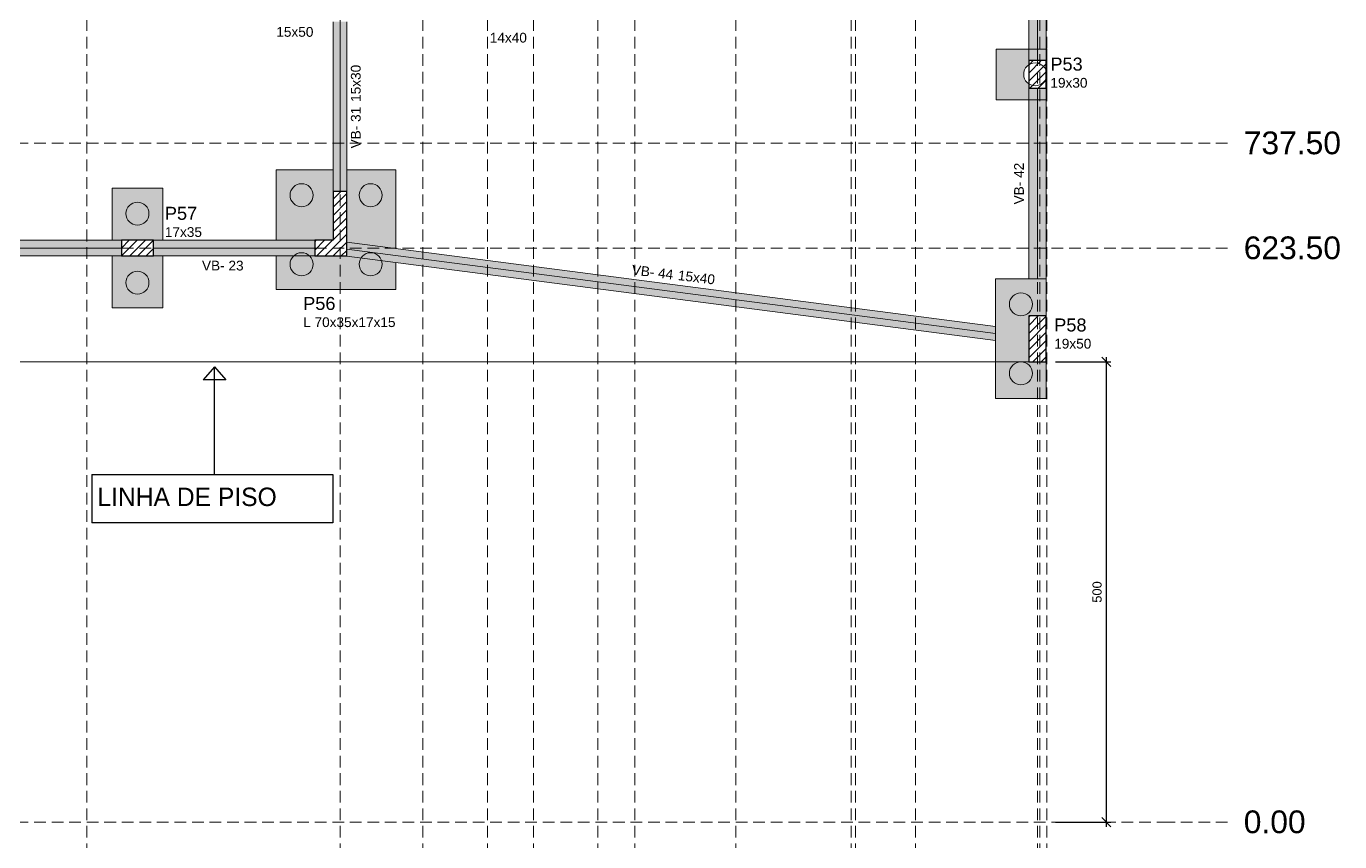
# Model space of a CAD drawing. Header units: millimetres. Extents: x -34 to 951, y -76 to 463.
# Drawn here: x 89.55 to 118.08, y -56 to -38.29 of the extents above; entities that cross this region are included whole.
import ezdxf

# ---------------------------------------------------------------- set-up
doc = ezdxf.new("R2010")
doc.units = ezdxf.units.MM
doc.header["$MEASUREMENT"] = 0
doc.linetypes.add('DASHED', pattern=[1.905, 1.27, -0.635])
doc.linetypes.add('NULL', pattern=[0])
for name, color, linetype, lineweight in [('FO-Eixos', 5, 'Continuous', 5), ('FO-Estacas dos blocos', 1, 'Continuous', 20), ('FO-Hachura dos blocos', 43, 'Continuous', 5), ('FO-Hachura pilar que passa', 19, 'Continuous', 5), ('FO-Hachura viga', 43, 'Continuous', 5), ('FO-Pilares', 4, 'Continuous', 30), ('FO-Seção das fundações', 9, 'Continuous', 5), ('FO-Textos das vigas', 7, 'Continuous', 5), ('FO-Textos dos pilares', 7, 'Continuous', 5), ('FO-Vigas', 1, 'Continuous', 20), ('LC-Cotas', 7, 'Continuous', 5), ('LC-Eixos', 7, 'DASHED', 5), ('LC-Textos', 7, 'Continuous', 20)]:
    doc.layers.add(name, color=color, linetype=linetype, lineweight=lineweight)
doc.layers.add('Textos', color=7, linetype='Continuous')
doc.styles.add('Arial', font='arial.ttf')
doc.dimstyles.new('UM_50.000000', dxfattribs={"dimtxt": 0.18, "dimasz": 0.1, "dimexe": 0.1, "dimexo": 0.2, "dimgap": 0, "dimtad": 1, "dimtih": 1, "dimtoh": 1, "dimdec": 1, "dimlfac": 50, "dimzin": 0, "dimdsep": 46, "dimtxsty": 'Standard', "dimcen": 0.09, "dimdle": 0.1, "dimadec": 1, "dimazin": 2, "dimtfac": 1, "dimtdec": 4, "dimtofl": 0, "dimtmove": 0, "dimatfit": 3, "dimfxl": 1, "dimtolj": 1, "dimarcsym": 0})
pattern_1 = [(45, (81.71223, 24.42096), (-0.08838835, 0.08838835), [])]

# ---------------------------------------------------------------- blocks, each defined once
blk = doc.blocks.new('_Oblique')
at = {"color": 0, "linetype": 'ByBlock', "lineweight": -2}
blk.add_line((-0.5, -0.5), (0.5, 0.5), dxfattribs=at)
blk = doc.blocks.new('*D188')
at = {"layer": 'Defpoints', "color": 0, "transparency": 16777216}
for p in [(111.702, -45.579), (111.702, -55.579), (113.007, -55.579)]:
    blk.add_point(p, dxfattribs=at)
at = {"layer": 'LC-Cotas', "color": 0, "lineweight": -2, "transparency": 16777216}
for p, q in [((111.902, -45.579), (113.107, -45.579)), ((113.007, -45.479), (113.007, -55.679)), ((111.902, -55.579), (113.107, -55.579))]:
    blk.add_line(p, q, dxfattribs=at)
at = {"layer": 'LC-Cotas', "color": 0, "lineweight": -2, "transparency": 16777216, "xscale": 0.2, "yscale": 0.2, "zscale": 0.2}
for p, rotation in [((113.007, -45.579), 90), ((113.007, -55.579), 270)]:
    blk.add_blockref('_Oblique', p, dxfattribs=dict(at, rotation=rotation))
at = {"layer": 'LC-Cotas', "transparency": 16777216, "insert": (112.807, -50.579), "char_height": 0.2, "attachment_point": 5, "rotation": 90, "style": 'Arial'}
blk.add_mtext('\\A1;500', dxfattribs=at)

msp = doc.modelspace()

# ---------------------------------------------------------------- hatches: boundary and pattern name
h = msp.add_hatch(color=43)
h.dxf.hatch_style = 1
h.paths.add_polyline_path([(111.3222, -39.5412, -0.2490694), (111.2122, -39.334, -0.2490694), (111.3222, -39.1269), (111.3222, -39.034), (111.3222, -38.784), (110.6122, -38.784), (110.6122, -39.884), (111.3222, -39.884), (111.3222, -39.634)])
at = {"layer": 'FO-Estacas dos blocos', "linetype": 'Continuous', "ltscale": 0.2}
for points in [[(95.4619, -41.7172), (95.4016, -41.7421), (95.3499, -41.7819), (95.3101, -41.8336), (95.2852, -41.8939), (95.2766, -41.9586), (95.2852, -42.0233), (95.3101, -42.0836), (95.3499, -42.1354), (95.4016, -42.1751), (95.4619, -42.2001), (95.5266, -42.2086), (95.5913, -42.2001), (95.6516, -42.1751), (95.7034, -42.1354), (95.7431, -42.0836), (95.7681, -42.0233), (95.7766, -41.9586), (95.7681, -41.8939), (95.7431, -41.8336), (95.7034, -41.7819), (95.6516, -41.7421), (95.5913, -41.7172), (95.5266, -41.7086), (95.4619, -41.7172)], [(96.9619, -41.7172), (96.9016, -41.7421), (96.8499, -41.7819), (96.8101, -41.8336), (96.7852, -41.8939), (96.7766, -41.9586), (96.7852, -42.0233), (96.8101, -42.0836), (96.8499, -42.1354), (96.9016, -42.1751), (96.9619, -42.2001), (97.0266, -42.2086), (97.0913, -42.2001), (97.1516, -42.1751), (97.2034, -42.1354), (97.2431, -42.0836), (97.2681, -42.0233), (97.2766, -41.9586), (97.2681, -41.8939), (97.2431, -41.8336), (97.2034, -41.7819), (97.1516, -41.7421), (97.0913, -41.7172), (97.0266, -41.7086), (96.9619, -41.7172)], [(92.0269, -42.6005), (92.0872, -42.5755), (92.139, -42.5358), (92.1787, -42.484), (92.2037, -42.4237), (92.2122, -42.359), (92.2037, -42.2943), (92.1787, -42.234), (92.139, -42.1823), (92.0872, -42.1425), (92.0269, -42.1176), (91.9622, -42.109), (91.8975, -42.1176), (91.8372, -42.1425), (91.7855, -42.1823), (91.7457, -42.234), (91.7208, -42.2943), (91.7122, -42.359), (91.7208, -42.4237), (91.7457, -42.484), (91.7855, -42.5358), (91.8372, -42.5755), (91.8975, -42.6005), (91.9622, -42.609), (92.0269, -42.6005)], [(92.0269, -44.1005), (92.0872, -44.0755), (92.139, -44.0358), (92.1787, -43.984), (92.2037, -43.9237), (92.2122, -43.859), (92.2037, -43.7943), (92.1787, -43.734), (92.139, -43.6823), (92.0872, -43.6425), (92.0269, -43.6176), (91.9622, -43.609), (91.8975, -43.6176), (91.8372, -43.6425), (91.7855, -43.6823), (91.7457, -43.734), (91.7208, -43.7943), (91.7122, -43.859), (91.7208, -43.9237), (91.7457, -43.984), (91.7855, -44.0358), (91.8372, -44.0755), (91.8975, -44.1005), (91.9622, -44.109), (92.0269, -44.1005)], [(111.0875, -44.0876), (111.0272, -44.1125), (110.9755, -44.1523), (110.9357, -44.204), (110.9108, -44.2643), (110.9022, -44.329), (110.9108, -44.3937), (110.9357, -44.454), (110.9755, -44.5058), (111.0272, -44.5455), (111.0875, -44.5705), (111.1522, -44.579), (111.2169, -44.5705), (111.2772, -44.5455), (111.329, -44.5058), (111.3687, -44.454), (111.3937, -44.3937), (111.4022, -44.329), (111.3937, -44.2643), (111.3687, -44.204), (111.329, -44.1523), (111.2772, -44.1125), (111.2169, -44.0876), (111.1522, -44.079), (111.0875, -44.0876)], [(111.0875, -45.5876), (111.0272, -45.6125), (110.9755, -45.6523), (110.9357, -45.704), (110.9108, -45.7643), (110.9022, -45.829), (110.9108, -45.8937), (110.9357, -45.954), (110.9755, -46.0058), (111.0272, -46.0455), (111.0875, -46.0705), (111.1522, -46.079), (111.2169, -46.0705), (111.2772, -46.0455), (111.329, -46.0058), (111.3687, -45.954), (111.3937, -45.8937), (111.4022, -45.829), (111.3937, -45.7643), (111.3687, -45.704), (111.329, -45.6523), (111.2772, -45.6125), (111.2169, -45.5876), (111.1522, -45.579), (111.0875, -45.5876)]]:
    msp.add_hatch(color=1, dxfattribs=at).paths.add_polyline_path(points)
h = msp.add_hatch(color=1, dxfattribs=at)
h.paths.add_polyline_path([(95.4619, -43.2172), (95.4016, -43.2421), (95.3499, -43.2819), (95.3101, -43.3336), (95.2852, -43.3939), (95.2766, -43.4586), (95.2852, -43.5233), (95.3101, -43.5836), (95.3499, -43.6354), (95.4016, -43.6751), (95.4619, -43.7001), (95.5266, -43.7086), (95.5913, -43.7001), (95.6516, -43.6751), (95.7034, -43.6354), (95.7431, -43.5836), (95.7681, -43.5233), (95.7766, -43.4586), (95.7681, -43.3939), (95.7431, -43.3336), (95.7034, -43.2819), (95.6516, -43.2421), (95.5913, -43.2172), (95.5266, -43.2086), (95.4619, -43.2172)])
h.paths.add_polyline_path([(95.6516, -43.2421), (95.5913, -43.2172), (95.5266, -43.2086), (95.4619, -43.2172), (95.4016, -43.2421), (95.3535, -43.279), (95.6997, -43.279), (95.6516, -43.2421)], flags=0)
h = msp.add_hatch(color=1, dxfattribs=at)
h.paths.add_polyline_path([(96.9619, -43.2172), (96.9016, -43.2421), (96.8499, -43.2819), (96.8101, -43.3336), (96.7852, -43.3939), (96.7766, -43.4586), (96.7852, -43.5233), (96.8101, -43.5836), (96.8499, -43.6354), (96.9016, -43.6751), (96.9619, -43.7001), (97.0266, -43.7086), (97.0913, -43.7001), (97.1516, -43.6751), (97.2034, -43.6354), (97.2431, -43.5836), (97.2681, -43.5233), (97.2766, -43.4586), (97.2681, -43.3939), (97.2431, -43.3336), (97.2034, -43.2819), (97.1516, -43.2421), (97.0913, -43.2172), (97.0266, -43.2086), (96.9619, -43.2172)])
h.paths.add_polyline_path([(97.2431, -43.3336), (97.2034, -43.2819), (97.1516, -43.2421), (97.0913, -43.2172), (97.0266, -43.2086), (96.9619, -43.2172), (96.9016, -43.2421), (96.8499, -43.2819), (96.8206, -43.32), (97.2612, -43.3773), (97.2431, -43.3336)], flags=0)
at = {"layer": 'FO-Hachura dos blocos', "linetype": 'Continuous', "ltscale": 0.2}
h = msp.add_hatch(color=43, dxfattribs=at)
h.paths.add_polyline_path([(94.9766, -44.0086), (97.5766, -44.0086), (97.5766, -41.4086), (94.9766, -41.4086), (94.9766, -44.0086)])
h.paths.add_polyline_path([(94.9766, -42.939), (94.9766, -43.279), (95.3535, -43.279), (95.3499, -43.2819), (95.3101, -43.3336), (95.2852, -43.3939), (95.2766, -43.4586), (95.2852, -43.5233), (95.3101, -43.5836), (95.3499, -43.6354), (95.4016, -43.6751), (95.4619, -43.7001), (95.5266, -43.7086), (95.5913, -43.7001), (95.6516, -43.6751), (95.7034, -43.6354), (95.7431, -43.5836), (95.7681, -43.5233), (95.7766, -43.4586), (95.7681, -43.3939), (95.7431, -43.3336), (95.7034, -43.2819), (95.6997, -43.279), (96.5056, -43.279), (96.8206, -43.32), (96.8101, -43.3336), (96.7852, -43.3939), (96.7766, -43.4586), (96.7852, -43.5233), (96.8101, -43.5836), (96.8499, -43.6354), (96.9016, -43.6751), (96.9619, -43.7001), (97.0266, -43.7086), (97.0913, -43.7001), (97.1516, -43.6751), (97.2034, -43.6354), (97.2431, -43.5836), (97.2681, -43.5233), (97.2766, -43.4586), (97.2681, -43.3939), (97.2612, -43.3773), (97.5766, -43.4183), (97.5766, -43.1158), (96.5122, -42.9774), (96.5122, -41.4086), (96.2122, -41.4086), (96.2122, -42.939), (94.9766, -42.939)], flags=0)
h.paths.add_polyline_path([(95.5913, -42.2001), (95.6516, -42.1751), (95.7034, -42.1354), (95.7431, -42.0836), (95.7681, -42.0233), (95.7766, -41.9586), (95.7681, -41.8939), (95.7431, -41.8336), (95.7034, -41.7819), (95.6516, -41.7421), (95.5913, -41.7172), (95.5266, -41.7086), (95.4619, -41.7172), (95.4016, -41.7421), (95.3499, -41.7819), (95.3101, -41.8336), (95.2852, -41.8939), (95.2766, -41.9586), (95.2852, -42.0233), (95.3101, -42.0836), (95.3499, -42.1354), (95.4016, -42.1751), (95.4619, -42.2001), (95.5266, -42.2086), (95.5913, -42.2001)], flags=0)
h.paths.add_polyline_path([(97.0913, -42.2001), (97.1516, -42.1751), (97.2034, -42.1354), (97.2431, -42.0836), (97.2681, -42.0233), (97.2766, -41.9586), (97.2681, -41.8939), (97.2431, -41.8336), (97.2034, -41.7819), (97.1516, -41.7421), (97.0913, -41.7172), (97.0266, -41.7086), (96.9619, -41.7172), (96.9016, -41.7421), (96.8499, -41.7819), (96.8101, -41.8336), (96.7852, -41.8939), (96.7766, -41.9586), (96.7852, -42.0233), (96.8101, -42.0836), (96.8499, -42.1354), (96.9016, -42.1751), (96.9619, -42.2001), (97.0266, -42.2086), (97.0913, -42.2001)], flags=0)
h = msp.add_hatch(color=43, dxfattribs=at)
h.paths.add_polyline_path([(92.5122, -41.809), (91.4122, -41.809), (91.4122, -44.409), (92.5122, -44.409), (92.5122, -41.809)])
h.paths.add_polyline_path([(92.0269, -42.6005), (92.0872, -42.5755), (92.139, -42.5358), (92.1787, -42.484), (92.2037, -42.4237), (92.2122, -42.359), (92.2037, -42.2943), (92.1787, -42.234), (92.139, -42.1823), (92.0872, -42.1425), (92.0269, -42.1176), (91.9622, -42.109), (91.8975, -42.1176), (91.8372, -42.1425), (91.7855, -42.1823), (91.7457, -42.234), (91.7208, -42.2943), (91.7122, -42.359), (91.7208, -42.4237), (91.7457, -42.484), (91.7855, -42.5358), (91.8372, -42.5755), (91.8975, -42.6005), (91.9622, -42.609), (92.0269, -42.6005)], flags=0)
h.paths.add_polyline_path([(91.4122, -43.279), (92.5122, -43.279), (92.5122, -42.939), (91.4122, -42.939), (91.4122, -43.279)], flags=0)
h.paths.add_polyline_path([(92.0269, -44.1005), (92.0872, -44.0755), (92.139, -44.0358), (92.1787, -43.984), (92.2037, -43.9237), (92.2122, -43.859), (92.2037, -43.7943), (92.1787, -43.734), (92.139, -43.6823), (92.0872, -43.6425), (92.0269, -43.6176), (91.9622, -43.609), (91.8975, -43.6176), (91.8372, -43.6425), (91.7855, -43.6823), (91.7457, -43.734), (91.7208, -43.7943), (91.7122, -43.859), (91.7208, -43.9237), (91.7457, -43.984), (91.7855, -44.0358), (91.8372, -44.0755), (91.8975, -44.1005), (91.9622, -44.109), (92.0269, -44.1005)], flags=0)
h = msp.add_hatch(color=43, dxfattribs=at)
h.paths.add_polyline_path([(110.6022, -46.379), (111.7022, -46.379), (111.7022, -43.779), (110.6022, -43.779), (110.6022, -46.379)])
h.paths.add_polyline_path([(111.2169, -44.5705), (111.2772, -44.5455), (111.329, -44.5058), (111.3687, -44.454), (111.3937, -44.3937), (111.4022, -44.329), (111.3937, -44.2643), (111.3687, -44.204), (111.329, -44.1523), (111.2772, -44.1125), (111.2169, -44.0876), (111.1522, -44.079), (111.0875, -44.0876), (111.0272, -44.1125), (110.9755, -44.1523), (110.9357, -44.204), (110.9108, -44.2643), (110.9022, -44.329), (110.9108, -44.3937), (110.9357, -44.454), (110.9755, -44.5058), (111.0272, -44.5455), (111.0875, -44.5705), (111.1522, -44.579), (111.2169, -44.5705)], flags=0)
h.paths.add_polyline_path([(111.7022, -44.579), (111.3222, -44.579), (111.3222, -45.579), (111.7022, -45.579), (111.7022, -44.579)], flags=0)
h.paths.add_polyline_path([(111.2169, -46.0705), (111.2772, -46.0455), (111.329, -46.0058), (111.3687, -45.954), (111.3937, -45.8937), (111.4022, -45.829), (111.3937, -45.7643), (111.3687, -45.704), (111.329, -45.6523), (111.2772, -45.6125), (111.2169, -45.5876), (111.1522, -45.579), (111.0875, -45.5876), (111.0272, -45.6125), (110.9755, -45.6523), (110.9357, -45.704), (110.9108, -45.7643), (110.9022, -45.829), (110.9108, -45.8937), (110.9357, -45.954), (110.9755, -46.0058), (111.0272, -46.0455), (111.0875, -46.0705), (111.1522, -46.079), (111.2169, -46.0705)], flags=0)
at = {"layer": 'FO-Hachura pilar que passa', "linetype": 'Continuous', "ltscale": 0.2}
h = msp.add_hatch(dxfattribs=at)
h.set_pattern_fill('ANSI31', color=19, style=0)
h.set_pattern_definition(pattern_1)
h.paths.add_polyline_path([(111.3222, -39.634), (111.5122, -39.634), (111.7022, -39.634), (111.7022, -39.334), (111.7022, -39.034), (111.5122, -39.034), (111.3222, -39.034), (111.3222, -39.334)])
h = msp.add_hatch(dxfattribs=at)
h.set_pattern_fill('ANSI31', color=19, style=0)
h.set_pattern_definition(pattern_1)
h.paths.add_polyline_path([(96.5122, -43.279), (96.5122, -42.579), (96.5122, -41.879), (96.3622, -41.879), (96.2122, -41.879), (96.2122, -42.409), (96.2122, -42.939), (96.0122, -42.939), (95.8122, -42.939), (95.8122, -43.109), (95.8122, -43.279), (96.1622, -43.279)])
h = msp.add_hatch(dxfattribs=at)
h.set_pattern_fill('ANSI31', color=19, style=0)
h.set_pattern_definition(pattern_1)
h.paths.add_polyline_path([(91.6122, -42.939), (91.6122, -43.109), (91.6122, -43.279), (91.9622, -43.279), (92.3122, -43.279), (92.3122, -43.109), (92.3122, -42.939), (91.9622, -42.939)])
h = msp.add_hatch(dxfattribs=at)
h.set_pattern_fill('ANSI31', color=19, style=0)
h.set_pattern_definition(pattern_1)
h.paths.add_polyline_path([(111.3222, -45.579), (111.5122, -45.579), (111.7022, -45.579), (111.7022, -45.079), (111.7022, -44.579), (111.5122, -44.579), (111.3222, -44.579), (111.3222, -45.079)])
at = {"layer": 'FO-Hachura viga', "linetype": 'Continuous', "ltscale": 0.2}
for points in [[(111.7022, -34.079), (111.7022, -34.079), (111.3222, -34.079), (111.3222, -39.034), (111.7022, -39.034), (111.7022, -34.079)], [(96.5122, -38.189), (96.5122, -38.189), (96.2122, -38.189), (96.2122, -41.879), (96.5122, -41.879), (96.5122, -38.189)], [(111.7022, -39.634), (111.7022, -39.634), (111.3222, -39.634), (111.3222, -43.779), (111.7022, -43.779), (111.7022, -39.634)], [(91.6122, -42.939), (91.6122, -42.939), (85.0322, -42.939), (85.0322, -43.279), (91.6122, -43.279), (91.6122, -42.939)], [(95.8122, -42.939), (95.8122, -42.939), (92.3122, -42.939), (92.3122, -43.279), (95.8122, -43.279), (95.8122, -42.939)], [(110.6022, -44.8092), (110.6022, -44.8092), (96.5122, -42.9772), (96.5122, -43.279), (96.506, -43.279), (110.6022, -45.1118), (110.6022, -44.8092)]]:
    msp.add_hatch(color=43, dxfattribs=at).paths.add_polyline_path(points)

# ---------------------------------------------------------------- linework, layer by layer
for p, q in [((93.6379, -45.6889), (93.3917, -45.9679)), ((93.6379, -48.0243), (93.6379, -45.6889)), ((93.6379, -45.6889), (93.884, -45.9679)), ((93.6379, -45.9679), (93.3917, -45.9679)), ((93.884, -45.9679), (93.6379, -45.9679)), ((90.9687, -48.0243), (96.2026, -48.0243)), ((90.9687, -48.0243), (90.9687, -49.0754)), ((96.2026, -48.0243), (96.2026, -49.0754)), ((96.2026, -49.0754), (90.9687, -49.0754))]:
    msp.add_line(p, q)
at = {"layer": 'FO-Eixos'}
for p, q in [((111.5122, -39.034), (111.5122, -34.079)), ((96.3622, -41.879), (96.3622, -38.189)), ((111.5122, -43.779), (111.5122, -39.634)), ((85.0322, -43.109), (91.6122, -43.109)), ((92.3122, -43.109), (95.8122, -43.109)), ((96.5122, -43.1286), (110.6022, -44.9606))]:
    msp.add_line(p, q, dxfattribs=at)
at = {"layer": 'FO-Estacas dos blocos'}
for centre in [(111.4622, -39.334), (95.5266, -41.9586), (97.0266, -41.9586), (91.9622, -42.359), (95.5266, -43.4586), (97.0266, -43.4586), (91.9622, -43.859), (111.1522, -44.329), (111.1522, -45.829)]:
    msp.add_circle(centre, 0.25, dxfattribs=at)
at = {"layer": 'FO-Pilares'}
for points in [[(111.3222, -39.634), (111.5122, -39.634), (111.7022, -39.634), (111.7022, -39.334), (111.7022, -39.034), (111.5122, -39.034), (111.3222, -39.034), (111.3222, -39.334), (111.3222, -39.634)], [(96.5122, -43.279), (96.5122, -42.579), (96.5122, -41.879), (96.3622, -41.879), (96.2122, -41.879), (96.2122, -42.409), (96.2122, -42.939), (96.0122, -42.939), (95.8122, -42.939), (95.8122, -43.109), (95.8122, -43.279), (96.1622, -43.279), (96.5122, -43.279)], [(91.6122, -42.939), (91.6122, -43.109), (91.6122, -43.279), (91.9622, -43.279), (92.3122, -43.279), (92.3122, -43.109), (92.3122, -42.939), (91.9622, -42.939), (91.6122, -42.939)], [(111.3222, -45.579), (111.5122, -45.579), (111.7022, -45.579), (111.7022, -45.079), (111.7022, -44.579), (111.5122, -44.579), (111.3222, -44.579), (111.3222, -45.079), (111.3222, -45.579)]]:
    msp.add_lwpolyline(points, close=True, dxfattribs=at)
at = {"layer": 'FO-Seção das fundações'}
for points in [[(110.6122, -38.784), (110.6122, -39.884)], [(110.6122, -38.784), (111.3522, -38.784)], [(111.3522, -38.784), (111.7122, -38.784)], [(111.7122, -39.884), (111.7122, -38.784)], [(111.3522, -39.884), (110.6122, -39.884)], [(111.7122, -39.884), (111.3522, -39.884)], [(94.9766, -41.4086), (94.9766, -42.939)], [(94.9766, -41.4086), (96.2122, -41.4086)], [(96.5122, -41.4086), (97.5766, -41.4086)], [(97.5766, -43.1158), (97.5766, -41.4086)], [(91.4122, -41.809), (92.5122, -41.809)], [(91.4122, -41.809), (91.4122, -42.939)], [(92.5122, -42.939), (92.5122, -41.809)], [(91.4122, -43.279), (91.4122, -44.409)], [(92.5122, -44.409), (92.5122, -43.279)], [(94.9766, -43.279), (94.9766, -44.0086)], [(97.5766, -44.0086), (97.5766, -43.4183)], [(97.5766, -44.0086), (94.9766, -44.0086)], [(92.5122, -44.409), (91.4122, -44.409)]]:
    msp.add_lwpolyline(points, dxfattribs=at)
msp.add_lwpolyline([(110.6022, -46.379), (111.7022, -46.379), (111.7022, -43.779), (110.6022, -43.779), (110.6022, -46.379)], close=True, dxfattribs=at)
at = {"layer": 'FO-Textos dos pilares', "color": 1}
msp.add_line((111.7022, -45.579), (81.7122, -45.579), dxfattribs=at)
at = {"layer": 'FO-Vigas'}
for p, q in [((111.3222, -39.034), (111.3222, -34.079)), ((111.7022, -39.034), (111.7022, -34.079)), ((96.2122, -41.879), (96.2122, -38.189)), ((96.5122, -41.879), (96.5122, -38.189)), ((111.3222, -43.779), (111.3222, -39.634)), ((111.7022, -43.779), (111.7022, -39.634)), ((85.0322, -42.939), (91.6122, -42.939)), ((92.3122, -42.939), (95.8122, -42.939)), ((96.5122, -42.9774), (110.6022, -44.8094)), ((85.0322, -43.279), (91.6122, -43.279)), ((92.3122, -43.279), (95.8122, -43.279)), ((96.5122, -43.2799), (110.6022, -45.1119))]:
    msp.add_line(p, q, dxfattribs=at)
at = {"layer": 'LC-Eixos', "ltscale": 0.2}
for p, q in [((90.8622, 26.6346), (90.8622, -65.079)), ((96.3622, 26.6346), (96.3622, -65.079)), ((98.1622, 26.6346), (98.1622, -65.079)), ((99.5622, 26.6346), (99.5622, -65.079)), ((100.5622, 26.6346), (100.5622, -65.079)), ((101.9622, 26.6346), (101.9622, -65.079)), ((102.7622, 26.6346), (102.7622, -65.079)), ((104.9622, 26.6346), (104.9622, -65.079)), ((107.4622, 26.6346), (107.4622, -65.079)), ((107.5622, 26.6346), (107.5622, -65.079)), ((108.8622, 26.6346), (108.8622, -65.079)), ((111.5122, 26.6346), (111.5122, -65.079)), ((111.5622, 26.6346), (111.5622, -65.079)), ((111.7122, 26.6346), (111.7122, -65.079)), ((79.8122, -40.829), (114.246, -40.829)), ((114.246, -40.829), (115.746, -40.829)), ((79.8122, -43.109), (114.246, -43.109)), ((114.246, -43.109), (115.746, -43.109)), ((79.8122, -55.579), (114.246, -55.579)), ((114.246, -55.579), (115.746, -55.579))]:
    msp.add_line(p, q, dxfattribs=at)

# ---------------------------------------------------------------- texts
at = {"layer": 'FO-Textos das vigas', "linetype": 'NULL', "ltscale": 0.2, "char_height": 0.2118, "line_spacing_factor": 0.798, "style": 'Arial'}
for s, insert, width, attachment_point, rotation in [('15x30', (96.8129, -39.932), 1.612069, 7, 90.00021), ('VB- 31', (96.8129, -40.038), 1.809017, 9, 90.00021), ('VB- 42', (111.2163, -41.706), 1.809017, 8, 90.00021), ('VB- 44', (103.5868, -43.7907), 1.809017, 9, 352.99846), ('15x40', (103.6918, -43.8037), 1.612069, 7, 352.99846)]:
    msp.add_mtext(s, dxfattribs=dict(at, insert=insert, width=width, attachment_point=attachment_point, rotation=rotation))
at = {"layer": 'FO-Textos das vigas', "linetype": 'NULL', "ltscale": 0.2, "insert": (93.8154, -43.5972), "char_height": 0.2118, "width": 1.809017, "attachment_point": 8, "line_spacing_factor": 0.798, "style": 'Arial'}
msp.add_mtext('VB- 23', dxfattribs=at)
at = {"layer": 'FO-Textos dos pilares', "linetype": 'NULL', "ltscale": 0.2, "attachment_point": 7, "line_spacing_factor": 0.798, "style": 'Arial'}
for s, insert, char_height, width in [('15x50', (94.9778, -38.5201), 0.2118, 1.612069), ('14x40', (99.6148, -38.6458), 0.2118, 1.612069), ('P53', (111.7924, -39.2557), 0.2824, 1.403821), ('19x30', (111.7924, -39.626), 0.2118, 1.612069), ('P57', (92.5571, -42.4978), 0.2824, 1.403821), ('17x35', (92.5571, -42.8681), 0.2118, 1.612069), ('P56', (95.5609, -44.4561), 0.2824, 1.403821), ('L 70x35x17x15', (95.5609, -44.8264), 0.2118, 4.013545), ('P58', (111.8755, -44.9234), 0.2824, 1.403821), ('19x50', (111.8755, -45.2937), 0.2118, 1.612069)]:
    msp.add_mtext(s, dxfattribs=dict(at, insert=insert, char_height=char_height, width=width))
at = {"layer": 'LC-Textos', "linetype": 'NULL', "ltscale": 0.2, "char_height": 0.4942, "attachment_point": 7, "line_spacing_factor": 0.798, "style": 'Arial'}
for s, insert, width in [('737.50', (115.9932, -41.076), 4.221794), ('623.50', (115.9932, -43.356), 4.221794), ('0.00', (115.9932, -55.826), 2.686459)]:
    msp.add_mtext(s, dxfattribs=dict(at, insert=insert, width=width))
at = {"layer": 'Textos', "insert": (91.0932, -48.3118), "char_height": 0.4, "width": 5.894, "attachment_point": 1}
msp.add_mtext('LINHA DE PISO', dxfattribs=at)

# ---------------------------------------------------------------- dimensions: what is measured, and where the dimension line sits
at = {"layer": 'LC-Cotas'}
dim = msp.add_linear_dim(base=(113.0071, -55.579), p1=(111.7022, -45.579), p2=(111.7022, -55.579), angle=90, dimstyle='UM_50.000000', override={"dimtxt": 0.2, "dimasz": 0.2, "dimexe": 0.1, "dimexo": 0.2, "dimtad": 1, "dimtih": 0, "dimtoh": 0, "dimdec": 1, "dimlfac": 50, "dimzin": 8, "dimtxsty": 'Arial', "dimblk": 'Oblique', "dimblk1": 'Oblique', "dimblk2": 'Oblique', "dimsah": 1, "dimdle": 0.1, "dimse1": 0, "dimse2": 0, "dimclrt": 256, "dimadec": 1, "dimazin": 3, "dimtmove": 2, "dimldrblk": 'Oblique'}, dxfattribs=at)
dim.commit()
dim.dimension.update_dxf_attribs({"geometry": '*D188', "text_midpoint": (112.8071, -50.579), "dimtype": 160, "text_rotation": 90})

doc.saveas('drawing.dxf')
